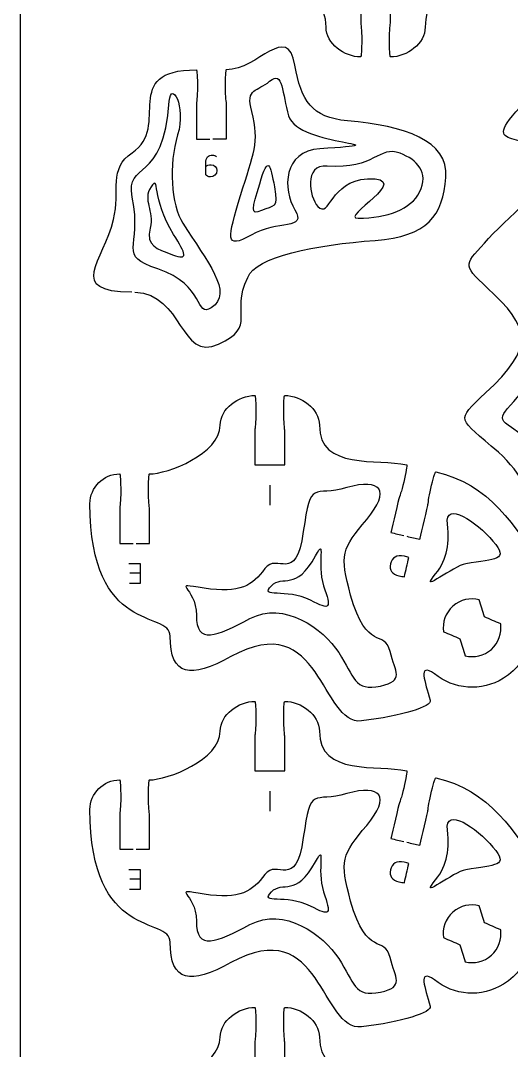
# Model space of a CAD drawing. Extents: x 0 to 300, y 0 to 300.
# Drawn here: x 0 to 49.5, y 66 to 169.9 of the extents above; entities that cross this region are included whole.
import ezdxf

# ---------------------------------------------------------------- set-up
doc = ezdxf.new("R2010")
doc.units = 0
doc.header["$MEASUREMENT"] = 0
doc.layers.add('DEFAULT', color=7, linetype='CONTINUOUS')

msp = doc.modelspace()

# ---------------------------------------------------------------- linework, layer by layer
at = {"layer": 'DEFAULT', "color": 1}
msp.add_lwpolyline([(0, 5.25), (0, 294.95)], dxfattribs=at)
at = {"layer": 'DEFAULT', "color": 250}
for points in [[(25.14, 123.05), (25.14, 121.03)], [(10.93, 115.13), (12.07, 115.13), (12.07, 113.11), (10.98, 113.11)], [(11.02, 114.19), (12.07, 114.19)], [(25.14, 92.19), (25.14, 90.17)], [(10.93, 84.27), (12.07, 84.27), (12.07, 82.25), (10.98, 82.25)], [(11.02, 83.33), (12.07, 83.33)]]:
    msp.add_lwpolyline(points, dxfattribs=at)
at = {"layer": 'DEFAULT', "color": 1}
for points, knots in [([(44.95, 182), (44.95, 181.55), (44.95, 181.11), (44.95, 180.66), (46.11, 180.66), (47.28, 180.66), (48.45, 180.66), (48.62, 180.66), (49.23, 180.75), (50.2, 180.75), (51.16, 180.75), (51.94, 180.71), (51.94, 180.66), (51.94, 179), (50.6, 177.66), (48.94, 177.66), (45.67, 177.66), (40.81, 173.49), (40.81, 169.24), (40.81, 167.58), (38.97, 166.23), (37.31, 166.23), (37.26, 166.23), (37.21, 167.02), (37.21, 167.98), (37.21, 168.95), (37.31, 169.56), (37.31, 169.73), (37.31, 170.9), (37.31, 172.07), (37.31, 173.24), (36.31, 173.24), (35.31, 173.24), (34.31, 173.24), (34.31, 172.07), (34.31, 170.9), (34.31, 169.73), (34.31, 169.56), (34.41, 168.95), (34.41, 167.98), (34.41, 167.02), (34.37, 166.23), (34.31, 166.23), (32.65, 166.23), (30.81, 167.58), (30.81, 169.24), (30.81, 173.83), (24.92, 172.56), (22, 173.25), (21.94, 173.26), (22.08, 174.03), (22.3, 174.97), (22.52, 175.92), (22.75, 176.49), (22.79, 176.66), (23, 177.51), (23.59, 180.07), (23.59, 180.07), (23.15, 180.17), (22.71, 180.27), (22.28, 180.37)], [0, 0, 0, 0, 3.82, 3.82, 3.82, 13.74, 13.74, 13.74, 14.74, 14.74, 14.74, 15.74, 15.74, 15.74, 16.74, 16.74, 16.74, 17.74, 17.74, 17.74, 18.74, 18.74, 18.74, 19.74, 19.74, 19.74, 20.74, 20.74, 20.74, 30.67, 30.67, 30.67, 39.17, 39.17, 39.17, 49.1, 49.1, 49.1, 50.1, 50.1, 50.1, 51.1, 51.1, 51.1, 52.1, 52.1, 52.1, 53.1, 53.1, 53.1, 54.1, 54.1, 54.1, 55.1, 55.1, 55.1, 56.1, 56.1, 56.1, 59.930117, 59.930117, 59.930117, 59.930117]), ([(11.52, 142.49), (16.44, 142.36), (16.03, 135.47), (19.97, 137.27), (23.94, 139.09), (21.12, 140.26), (22.91, 144), (23.66, 146.07), (29.77, 147.3), (35.78, 147.73), (41.04, 148.1), (42.61, 150.26), (42.9, 154.08), (43.17, 157.8), (38.78, 159.29), (32.97, 159.79), (29.34, 160.1), (28.3, 161.84), (27.67, 165.39), (26.89, 169.79), (23.96, 164.93), (20.74, 164.93), (20.68, 164.93), (20.63, 164.15), (20.63, 163.18), (20.63, 162.21), (20.74, 161.61), (20.74, 161.43), (20.74, 160.26), (20.74, 159.1), (20.74, 157.93), (20.29, 157.93), (19.84, 157.93), (19.39, 157.93)], [0, 0, 0, 0, 1, 1, 1, 2, 2, 2, 3, 3, 3, 4, 4, 4, 5, 5, 5, 6, 6, 6, 7, 7, 7, 8, 8, 8, 9, 9, 9, 18.92, 18.92, 18.92, 22.75, 22.75, 22.75, 22.75]), ([(57.06, 120.25), (51.63, 115.85), (53.13, 122.04), (48.2, 126.36), (44.14, 129.92), (43.78, 129.43), (46.91, 132.34), (51.94, 137), (51.4, 138.95), (47.08, 142.94), (44.39, 145.41), (44.83, 145.27), (47.21, 147.92), (49.57, 150.56), (54.48, 153.88), (52.56, 156.43), (50.36, 159.34), (44.64, 155.9), (53.54, 164.26), (56.89, 167.4), (60.88, 162.8), (64.89, 163.17)], [0, 0, 0, 0, 1, 1, 1, 2, 2, 2, 3, 3, 3, 4, 4, 4, 5, 5, 5, 6, 6, 6, 7, 7, 7, 7]), ([(11.22, 142.5), (4.55, 142.54), (8.37, 145.58), (9.38, 149.85), (10.06, 152.72), (8.87, 155), (11.25, 156.57), (15.25, 159.21), (9.94, 164.93), (17.74, 164.93), (17.79, 164.93), (17.84, 164.15), (17.84, 163.18), (17.84, 162.21), (17.74, 161.61), (17.74, 161.43), (17.74, 160.26), (17.74, 159.1), (17.74, 157.93), (18.19, 157.93), (18.64, 157.93), (19.09, 157.93)], [0, 0, 0, 0, 1, 1, 1, 2, 2, 2, 3, 3, 3, 4, 4, 4, 5, 5, 5, 14.92, 14.92, 14.92, 18.75, 18.75, 18.75, 18.75]), ([(11.65, 117.17), (12.1, 117.17), (12.55, 117.17), (13, 117.17), (13, 118.33), (13, 119.5), (13, 120.67), (13, 120.84), (12.9, 121.45), (12.9, 122.42), (12.9, 123.38), (12.95, 124.17), (13, 124.17), (14.8, 124.17), (20.14, 126.2), (20.14, 129.09), (20.14, 130.75), (21.98, 132.09), (23.64, 132.09), (23.69, 132.09), (23.74, 131.31), (23.74, 130.34), (23.74, 129.37), (23.64, 128.76), (23.64, 128.59), (23.64, 127.42), (23.64, 126.26), (23.64, 125.09), (24.64, 125.09), (25.64, 125.09), (26.64, 125.09), (26.64, 126.26), (26.64, 127.42), (26.64, 128.59), (26.64, 128.76), (26.54, 129.37), (26.54, 130.34), (26.54, 131.31), (26.58, 132.09), (26.64, 132.09), (28.3, 132.09), (30.14, 130.75), (30.14, 129.09), (30.14, 124.49), (36.03, 125.77), (38.95, 125.08), (39, 125.06), (38.87, 124.29), (38.65, 123.35), (38.43, 122.41), (38.2, 121.84), (38.15, 121.67), (37.95, 120.82), (37.36, 118.26), (37.36, 118.26), (37.79, 118.16), (38.23, 118.05), (38.67, 117.95)], [0, 0, 0, 0, 3.83, 3.83, 3.83, 13.75, 13.75, 13.75, 14.75, 14.75, 14.75, 15.75, 15.75, 15.75, 16.75, 16.75, 16.75, 17.75, 17.75, 17.75, 18.75, 18.75, 18.75, 19.75, 19.75, 19.75, 29.68, 29.68, 29.68, 38.18, 38.18, 38.18, 48.11, 48.11, 48.11, 49.11, 49.11, 49.11, 50.11, 50.11, 50.11, 51.11, 51.11, 51.11, 52.11, 52.11, 52.11, 53.11, 53.11, 53.11, 54.11, 54.11, 54.11, 55.11, 55.11, 55.11, 58.93038, 58.93038, 58.93038, 58.93038]), ([(38.96, 117.88), (39.4, 117.78), (39.84, 117.68), (40.28, 117.58), (40.28, 117.58), (40.88, 120.13), (41.08, 120.99), (41.11, 121.16), (41.16, 121.77), (41.38, 122.71), (41.6, 123.65), (41.82, 124.39), (41.87, 124.39), (47.27, 123.13), (49.79, 119.19), (52.95, 114.1), (53.62, 113.02), (54.22, 111.66), (52.93, 112.17), (51.64, 112.68), (49.57, 113.56), (50.65, 111.82), (52.39, 109.01), (51.53, 105.3), (48.71, 103.56), (46.48, 102.17), (43.68, 102.44), (41.75, 104.01), (40.05, 105.21), (40.76, 103.2), (41.32, 101.35), (41.52, 100.72), (38.47, 99.74), (34.39, 99.26), (30.31, 98.79), (30.35, 110.8), (21.22, 105.75), (17.12, 103.48), (15.09, 103.76), (15.09, 107.82), (15.09, 110.45), (7, 107.82), (7, 121.17), (7, 122.83), (8.35, 124.17), (10, 124.17), (10.06, 124.17), (10.1, 123.38), (10.1, 122.42), (10.1, 121.45), (10, 120.84), (10, 120.67), (10, 119.5), (10, 118.33), (10, 117.17), (10.45, 117.17), (10.9, 117.17), (11.35, 117.17)], [0, 0, 0, 0, 3.830117, 3.830117, 3.830117, 4.830117, 4.830117, 4.830117, 5.830117, 5.830117, 5.830117, 6.830117, 6.830117, 6.830117, 7.830117, 7.830117, 7.830117, 8.830117, 8.830117, 8.830117, 9.830117, 9.830117, 9.830117, 10.830117, 10.830117, 10.830117, 11.830117, 11.830117, 11.830117, 12.830117, 12.830117, 12.830117, 13.830117, 13.830117, 13.830117, 14.830117, 14.830117, 14.830117, 15.830117, 15.830117, 15.830117, 16.830117, 16.830117, 16.830117, 17.830117, 17.830117, 17.830117, 18.830117, 18.830117, 18.830117, 19.830117, 19.830117, 19.830117, 29.750117, 29.750117, 29.750117, 33.570117, 33.570117, 33.570117, 33.570117]), ([(46.25, 111.48), (46.43, 110.91), (46.6, 110.33), (46.78, 109.76), (47.33, 109.52), (47.88, 109.29), (48.43, 109.05), (48.56, 108.12), (48.24, 107.15), (47.49, 106.48), (46.74, 105.82), (45.74, 105.6), (44.83, 105.84), (44.66, 106.41), (44.49, 106.98), (44.31, 107.55), (43.76, 107.79), (43.21, 108.03), (42.66, 108.26), (42.54, 109.19), (42.85, 110.16), (43.6, 110.83), (44.35, 111.5), (45.35, 111.71), (46.25, 111.48)], [1, 1, 1, 1, 6.11489, 6.11489, 6.11489, 11.212607, 11.212607, 11.212607, 12.212607, 12.212607, 12.212607, 13.212607, 13.212607, 13.212607, 18.29963, 18.29963, 18.29963, 23.411391, 23.411391, 23.411391, 24.411391, 24.411391, 24.411391, 25.411391, 25.411391, 25.411391, 25.411391]), ([(11.65, 86.31), (12.1, 86.31), (12.55, 86.31), (13, 86.31), (13, 87.47), (13, 88.64), (13, 89.81), (13, 89.98), (12.9, 90.59), (12.9, 91.56), (12.9, 92.52), (12.94, 93.31), (13, 93.31), (14.8, 93.31), (20.14, 95.34), (20.14, 98.23), (20.14, 99.88), (21.98, 101.23), (23.64, 101.23), (23.69, 101.23), (23.74, 100.45), (23.74, 99.48), (23.74, 98.51), (23.64, 97.9), (23.64, 97.73), (23.64, 96.56), (23.64, 95.39), (23.64, 94.23), (24.64, 94.23), (25.64, 94.23), (26.64, 94.23), (26.64, 95.39), (26.64, 96.56), (26.64, 97.73), (26.64, 97.9), (26.54, 98.51), (26.54, 99.48), (26.54, 100.45), (26.58, 101.23), (26.64, 101.23), (28.3, 101.23), (30.14, 99.88), (30.14, 98.23), (30.14, 93.63), (36.03, 94.9), (38.95, 94.22), (39, 94.2), (38.87, 93.43), (38.65, 92.49), (38.43, 91.54), (38.2, 90.98), (38.15, 90.81), (37.95, 89.96), (37.36, 87.4), (37.36, 87.4), (37.79, 87.29), (38.23, 87.19), (38.67, 87.09)], [0, 0, 0, 0, 3.83, 3.83, 3.83, 13.75, 13.75, 13.75, 14.75, 14.75, 14.75, 15.75, 15.75, 15.75, 16.75, 16.75, 16.75, 17.75, 17.75, 17.75, 18.75, 18.75, 18.75, 19.75, 19.75, 19.75, 29.68, 29.68, 29.68, 38.18, 38.18, 38.18, 48.11, 48.11, 48.11, 49.11, 49.11, 49.11, 50.11, 50.11, 50.11, 51.11, 51.11, 51.11, 52.11, 52.11, 52.11, 53.11, 53.11, 53.11, 54.11, 54.11, 54.11, 55.11, 55.11, 55.11, 58.93038, 58.93038, 58.93038, 58.93038]), ([(38.96, 87.02), (39.4, 86.92), (39.84, 86.82), (40.28, 86.72), (40.28, 86.72), (40.88, 89.27), (41.07, 90.13), (41.11, 90.3), (41.16, 90.91), (41.38, 91.85), (41.6, 92.78), (41.82, 93.53), (41.87, 93.53), (47.27, 92.27), (49.79, 88.33), (52.95, 83.24), (53.62, 82.15), (54.22, 80.8), (52.93, 81.31), (51.64, 81.82), (49.57, 82.69), (50.65, 80.96), (52.39, 78.15), (51.52, 74.44), (48.71, 72.7), (46.48, 71.31), (43.68, 71.57), (41.75, 73.15), (40.05, 74.34), (40.76, 72.34), (41.32, 70.49), (41.52, 69.86), (38.47, 68.88), (34.39, 68.4), (30.31, 67.93), (30.35, 79.93), (21.22, 74.88), (17.12, 72.61), (15.09, 72.89), (15.09, 76.96), (15.09, 79.59), (7, 76.96), (7, 90.31), (7, 91.96), (8.34, 93.31), (10, 93.31), (10.05, 93.31), (10.1, 92.52), (10.1, 91.56), (10.1, 90.59), (10, 89.98), (10, 89.81), (10, 88.64), (10, 87.47), (10, 86.31), (10.45, 86.31), (10.9, 86.31), (11.35, 86.31)], [0, 0, 0, 0, 3.830117, 3.830117, 3.830117, 4.830117, 4.830117, 4.830117, 5.830117, 5.830117, 5.830117, 6.830117, 6.830117, 6.830117, 7.830117, 7.830117, 7.830117, 8.830117, 8.830117, 8.830117, 9.830117, 9.830117, 9.830117, 10.830117, 10.830117, 10.830117, 11.830117, 11.830117, 11.830117, 12.830117, 12.830117, 12.830117, 13.830117, 13.830117, 13.830117, 14.830117, 14.830117, 14.830117, 15.830117, 15.830117, 15.830117, 16.830117, 16.830117, 16.830117, 17.830117, 17.830117, 17.830117, 18.830117, 18.830117, 18.830117, 19.830117, 19.830117, 19.830117, 29.750117, 29.750117, 29.750117, 33.570117, 33.570117, 33.570117, 33.570117]), ([(46.25, 80.62), (46.42, 80.05), (46.6, 79.47), (46.78, 78.9), (47.33, 78.66), (47.88, 78.43), (48.43, 78.19), (48.56, 77.26), (48.24, 76.29), (47.49, 75.62), (46.74, 74.96), (45.74, 74.74), (44.83, 74.97), (44.66, 75.55), (44.48, 76.12), (44.31, 76.69), (43.76, 76.93), (43.21, 77.16), (42.65, 77.4), (42.53, 78.33), (42.85, 79.3), (43.6, 79.97), (44.35, 80.64), (45.35, 80.84), (46.25, 80.62)], [0, 0, 0, 0, 5.11489, 5.11489, 5.11489, 10.213527, 10.213527, 10.213527, 11.213527, 11.213527, 11.213527, 12.213527, 12.213527, 12.213527, 17.30055, 17.30055, 17.30055, 22.412311, 22.412311, 22.412311, 23.412311, 23.412311, 23.412311, 24.412311, 24.412311, 24.412311, 24.412311]), ([(11.65, 55.44), (12.1, 55.44), (12.55, 55.44), (13, 55.44), (13, 56.61), (13, 57.78), (13, 58.94), (13, 59.12), (12.9, 59.73), (12.9, 60.69), (12.9, 61.66), (12.94, 62.44), (13, 62.44), (14.8, 62.44), (20.14, 64.48), (20.14, 67.36), (20.14, 69.02), (21.98, 70.37), (23.64, 70.37), (23.69, 70.37), (23.74, 69.58), (23.74, 68.62), (23.74, 67.65), (23.64, 67.04), (23.64, 66.87), (23.64, 65.7), (23.64, 64.53), (23.64, 63.36), (24.64, 63.36), (25.64, 63.36), (26.64, 63.36), (26.64, 64.53), (26.64, 65.7), (26.64, 66.87), (26.64, 67.04), (26.54, 67.65), (26.54, 68.62), (26.54, 69.58), (26.58, 70.37), (26.64, 70.37), (28.3, 70.37), (30.14, 69.02), (30.14, 67.36), (30.14, 62.77), (36.03, 64.04), (38.95, 63.35), (39, 63.34), (38.87, 62.57), (38.65, 61.63), (38.43, 60.68), (38.19, 60.12), (38.15, 59.95), (37.95, 59.1), (37.36, 56.53), (37.36, 56.53), (37.79, 56.43), (38.23, 56.33), (38.67, 56.23)], [0, 0, 0, 0, 3.83, 3.83, 3.83, 13.75, 13.75, 13.75, 14.75, 14.75, 14.75, 15.75, 15.75, 15.75, 16.75, 16.75, 16.75, 17.75, 17.75, 17.75, 18.75, 18.75, 18.75, 19.75, 19.75, 19.75, 29.68, 29.68, 29.68, 38.18, 38.18, 38.18, 48.11, 48.11, 48.11, 49.11, 49.11, 49.11, 50.11, 50.11, 50.11, 51.11, 51.11, 51.11, 52.11, 52.11, 52.11, 53.11, 53.11, 53.11, 54.11, 54.11, 54.11, 55.11, 55.11, 55.11, 58.93038, 58.93038, 58.93038, 58.93038])]:
    msp.add_open_spline(points, degree=3, knots=knots, dxfattribs=at)
at = {"layer": 'DEFAULT', "color": 5}
for points, knots in [([(23.31, 160.73), (24.15, 157.52), (23.5, 156.54), (22.19, 152.25), (20.88, 147.96), (20.57, 146.72), (23.25, 148.27), (25.92, 149.83), (28.91, 148.72), (27.67, 150.8), (26.42, 152.88), (26.48, 156.74), (30.19, 156.97), (39.49, 157.55), (27.99, 157.13), (27.04, 160.29), (26.37, 162.52), (26.49, 164.96), (25.12, 163.78), (23.91, 162.74), (22.67, 163.15), (23.31, 160.73)], [0, 0, 0, 0, 1, 1, 1, 2, 2, 2, 3, 3, 3, 4, 4, 4, 5, 5, 5, 6, 6, 6, 7, 7, 7, 7]), ([(16.37, 149.45), (15.17, 151.35), (14.93, 155.37), (15.84, 158.36), (16.75, 161.35), (15.14, 163.87), (15, 161.78), (14.44, 153.31), (10.53, 155.79), (11.27, 152.1), (12.32, 146.78), (9.62, 146.26), (13.85, 144.85), (18.68, 143.23), (17.6, 139.86), (19.24, 140.93), (21.54, 142.42), (18.79, 145.64), (16.37, 149.45)], [0, 0, 0, 0, 1, 1, 1, 2, 2, 2, 3, 3, 3, 4, 4, 4, 5, 5, 5, 6, 6, 6, 6]), ([(59.18, 137.91), (59.18, 141.31), (57.15, 140.88), (54.38, 141.3), (50.68, 141.87), (50.68, 142.39), (52.53, 140.13), (53.76, 138.63), (53.76, 136.55), (52.17, 134.42), (48.99, 130.14), (47.52, 130.11), (49.52, 128.86), (54.4, 125.81), (52.88, 120.21), (55.78, 122.51), (57.83, 124.14), (60.78, 126.77), (58.56, 128.49), (56.32, 130.23), (59.18, 128.66), (59.18, 137.91)], [0, 0, 0, 0, 1, 1, 1, 2, 2, 2, 3, 3, 3, 4, 4, 4, 5, 5, 5, 6, 6, 6, 7, 7, 7, 7]), ([(36.32, 102.78), (33.65, 102.19), (33.67, 103.72), (32.09, 106.15), (30.51, 108.59), (26.56, 111.41), (23.14, 109.58), (19.72, 107.76), (17.73, 106.93), (17.73, 109.92), (17.73, 112.9), (14.89, 113.23), (18.51, 112.65), (22.13, 112.07), (23.42, 112.94), (24.64, 114.62), (25.87, 116.31), (27.77, 112.93), (28.52, 118.35), (29.27, 123.78), (29.52, 121.81), (32.92, 122.79), (36.32, 123.78), (37.4, 122.52), (34.91, 119.58), (32.42, 116.64), (32.16, 116.03), (33.29, 111.95), (34.91, 106.14), (36.73, 108.56), (37.27, 106.26), (37.78, 104.15), (38.77, 103.32), (36.32, 102.78)], [1, 1, 1, 1, 2, 2, 2, 3, 3, 3, 4, 4, 4, 5, 5, 5, 6, 6, 6, 7, 7, 7, 8, 8, 8, 9, 9, 9, 10, 10, 10, 11, 11, 11, 12, 12, 12, 12]), ([(36.32, 71.91), (33.65, 71.32), (33.67, 72.86), (32.09, 75.29), (30.51, 77.72), (26.56, 80.55), (23.14, 78.72), (19.72, 76.89), (17.73, 76.07), (17.73, 79.06), (17.73, 82.04), (14.89, 82.37), (18.51, 81.79), (22.13, 81.21), (23.42, 82.08), (24.64, 83.76), (25.86, 85.44), (27.77, 82.06), (28.52, 87.49), (29.27, 92.91), (29.52, 90.94), (32.92, 91.93), (36.32, 92.91), (37.4, 91.66), (34.91, 88.72), (32.42, 85.78), (32.16, 85.16), (33.29, 81.09), (34.91, 75.28), (36.73, 77.7), (37.27, 75.4), (37.78, 73.28), (38.77, 72.45), (36.32, 71.91)], [1, 1, 1, 1, 2, 2, 2, 3, 3, 3, 4, 4, 4, 5, 5, 5, 6, 6, 6, 7, 7, 7, 8, 8, 8, 9, 9, 9, 10, 10, 10, 11, 11, 11, 12, 12, 12, 12])]:
    msp.add_open_spline(points, degree=3, knots=knots, dxfattribs=at)
at = {"layer": 'DEFAULT', "color": 3}
for points, knots in [([(38.29, 156.51), (39.99, 155.86), (41.24, 154.59), (40.25, 152.6), (39.41, 150.91), (36.99, 149.96), (34.05, 149.96), (32.04, 149.96), (39.9, 154.15), (34.99, 153.93), (31.19, 153.75), (31.21, 149.86), (29.98, 151.16), (29.09, 152.11), (28.56, 155.41), (30.92, 155.22), (35.79, 154.85), (36.09, 157.35), (38.29, 156.51)], [0, 0, 0, 0, 1, 1, 1, 2, 2, 2, 3, 3, 3, 4, 4, 4, 5, 5, 5, 6, 6, 6, 6]), ([(24.12, 153.44), (23.38, 150.91), (23.12, 150.21), (24.31, 150.74), (25.49, 151.26), (26.05, 150.89), (25.61, 153.13), (25.18, 155.37), (24.99, 156.43), (24.12, 153.44)], [0, 0, 0, 0, 1, 1, 1, 2, 2, 2, 3, 3, 3, 3]), ([(15.44, 148.33), (16.69, 146.33), (16.96, 145.66), (15.33, 146.28), (13.69, 146.9), (12.64, 147.15), (13.07, 148.96), (13.51, 150.76), (12.25, 151.76), (13.16, 153.13), (14.07, 154.5), (13.13, 152.01), (15.44, 148.33)], [0, 0, 0, 0, 1, 1, 1, 2, 2, 2, 3, 3, 3, 4, 4, 4, 4]), ([(44.92, 115.11), (47.91, 115.64), (49.34, 115.43), (47.65, 117.4), (45.97, 119.38), (42.8, 121.49), (43.05, 119.13), (43.3, 116.76), (42.96, 115.41), (41.63, 113.78), (40.31, 112.16), (43.63, 114.89), (44.92, 115.11)], [0, 0, 0, 0, 1, 1, 1, 2, 2, 2, 3, 3, 3, 4, 4, 4, 4]), ([(25.3, 112.89), (24.03, 111.57), (26.8, 112.68), (29.23, 111.44), (31.33, 110.36), (31.33, 110.58), (30.57, 112.89), (29.82, 115.14), (30.86, 117.97), (29.76, 115.92), (27.78, 112.27), (26.44, 114.06), (25.3, 112.89)], [0, 0, 0, 0, 1, 1, 1, 2, 2, 2, 3, 3, 3, 4, 4, 4, 4]), ([(44.92, 84.25), (47.91, 84.78), (49.33, 84.56), (47.65, 86.54), (45.97, 88.52), (42.8, 90.63), (43.05, 88.27), (43.3, 85.9), (42.96, 84.55), (41.63, 82.92), (40.31, 81.29), (43.63, 84.03), (44.92, 84.25)], [0, 0, 0, 0, 1, 1, 1, 2, 2, 2, 3, 3, 3, 4, 4, 4, 4]), ([(25.3, 82.02), (24.03, 80.71), (26.8, 81.82), (29.23, 80.58), (31.33, 79.5), (31.33, 79.72), (30.56, 82.02), (29.82, 84.28), (30.86, 87.11), (29.75, 85.06), (27.78, 81.41), (26.44, 83.2), (25.3, 82.02)], [0, 0, 0, 0, 1, 1, 1, 2, 2, 2, 3, 3, 3, 4, 4, 4, 4])]:
    msp.add_open_spline(points, degree=3, knots=knots, dxfattribs=at)
at = {"layer": 'DEFAULT', "color": 250}
for points, knots in [([(18.68, 155.15), (18.76, 155.27), (18.99, 155.36), (19.21, 155.36), (19.55, 155.36), (19.8, 155.1), (19.8, 154.77), (19.8, 154.36), (19.49, 154.13), (19.17, 154.13), (18.93, 154.13), (18.74, 154.24), (18.68, 154.34), (18.68, 154.44), (18.68, 155.49), (18.68, 155.49), (18.68, 155.82), (18.74, 156.02), (18.86, 156.15), (18.99, 156.28), (19.17, 156.32), (19.33, 156.32), (19.48, 156.32), (19.65, 156.28), (19.75, 156.2)], [0, 0, 0, 0, 1, 1, 1, 2, 2, 2, 3, 3, 3, 4, 4, 4, 5, 5, 5, 6, 6, 6, 7, 7, 7, 8, 8, 8, 8]), ([(38.71, 113.81), (38.55, 113.82), (38.36, 113.84), (38.16, 113.89), (37.8, 113.98), (37.56, 114.12), (37.42, 114.32), (37.28, 114.52), (37.23, 114.78), (37.31, 115.09), (37.38, 115.41), (37.54, 115.65), (37.77, 115.79), (38, 115.93), (38.32, 115.96), (38.71, 115.87), (38.89, 115.83), (39.04, 115.79), (39.16, 115.74), (39.01, 115.1), (38.86, 114.45), (38.71, 113.81)], [0, 0, 0, 0, 1, 1, 1, 2, 2, 2, 3, 3, 3, 4, 4, 4, 5, 5, 5, 6, 6, 6, 11.635067, 11.635067, 11.635067, 11.635067]), ([(38.71, 82.94), (38.55, 82.96), (38.36, 82.98), (38.16, 83.03), (37.79, 83.11), (37.55, 83.26), (37.42, 83.46), (37.28, 83.66), (37.23, 83.91), (37.31, 84.23), (37.38, 84.55), (37.54, 84.79), (37.77, 84.93), (38, 85.07), (38.32, 85.1), (38.7, 85.01), (38.89, 84.97), (39.04, 84.92), (39.16, 84.88), (39.01, 84.23), (38.86, 83.59), (38.71, 82.94)], [0, 0, 0, 0, 1, 1, 1, 2, 2, 2, 3, 3, 3, 4, 4, 4, 5, 5, 5, 6, 6, 6, 11.635067, 11.635067, 11.635067, 11.635067])]:
    msp.add_open_spline(points, degree=3, knots=knots, dxfattribs=at)

doc.saveas('drawing.dxf')
